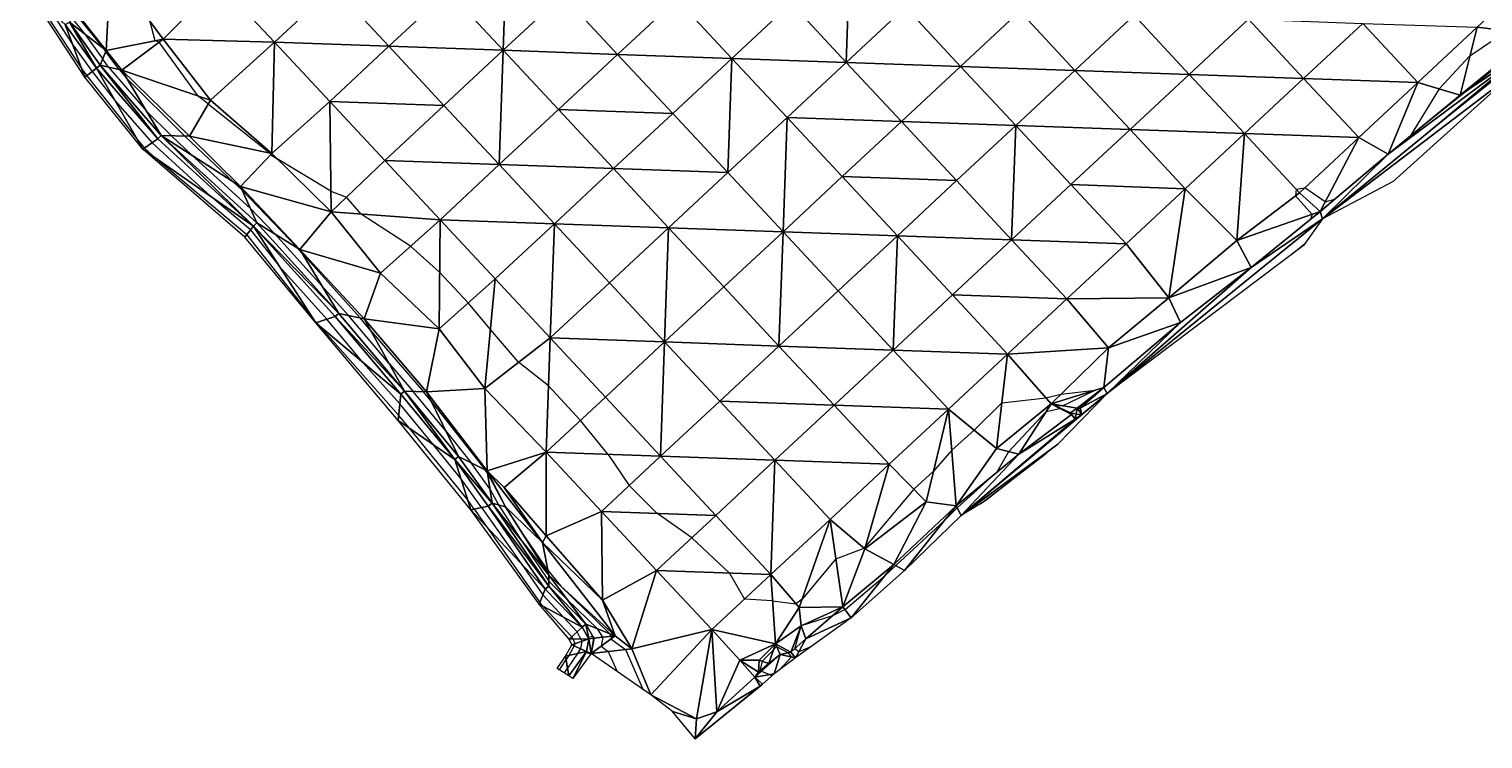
# Model space of a CAD drawing. Extents: x 452550 to 453808, y 451368 to 453069.
# Drawn here: x 453439.6 to 453619.3, y 451756.7 to 451844.5 of the extents above; entities that cross this region are included whole.
import ezdxf

# ---------------------------------------------------------------- set-up
doc = ezdxf.new("R2010")
doc.units = 0
doc.header["$LTSCALE"] = 0.35
doc.header["$MEASUREMENT"] = 0
doc.linetypes.add('DASHED', pattern=[5442.857143, 3628.571429, -1814.285714])
doc.layers.add('Default', color=42, linetype='Continuous', lineweight=25)
doc.layers.add('FPS_Contours-Minor', color=40, linetype='DASHED', lineweight=25)

msp = doc.modelspace()

# ---------------------------------------------------------------- linework, layer by layer
at = {"layer": 'Default', "color": 8, "linetype": 'Continuous', "lineweight": 25}
for points in [[(453491.41, 451849.2, 14.29), (453498.73, 451856.01, 14.31), (453498.23, 451841.88, 14.3)], [(453498.23, 451841.88, 14.3), (453498.73, 451856.01, 14.31), (453505.54, 451848.7, 14.31)], [(453533.81, 451847.7, 14.33), (453541.13, 451854.52, 14.34), (453540.63, 451840.39, 14.35)], [(453540.63, 451840.39, 14.35), (453541.13, 451854.52, 14.34), (453547.94, 451847.2, 14.35)], [(453445.55, 451846.39, 14.63), (453449.68, 451852.08, 14.54), (453449.15, 451841.85, 14.58)], [(453449.68, 451852.08, 14.54), (453456.18, 451843.26, 14.49), (453449.15, 451841.85, 14.58)], [(453463.14, 451850.19, 14.38), (453456.18, 451843.26, 14.49), (453449.68, 451852.08, 14.54)], [(453618.61, 451844.72, 14.44), (453625.93, 451851.53, 14.42), (453625.81, 451843.89, 14.56)], [(453446.51, 451838.56, 14.68), (453439.62, 451849.09, 14.69), (453444.09, 451845.05, 13.58)], [(453463.14, 451850.19, 14.38), (453469.96, 451842.88, 14.41), (453456.18, 451843.26, 14.49)], [(453469.96, 451842.88, 14.41), (453463.14, 451850.19, 14.38), (453477.28, 451849.69, 14.3)], [(453469.96, 451842.88, 14.41), (453477.28, 451849.69, 14.3), (453484.1, 451842.38, 14.3)], [(453484.1, 451842.38, 14.3), (453477.28, 451849.69, 14.3), (453491.41, 451849.2, 14.29)], [(453484.1, 451842.38, 14.3), (453491.41, 451849.2, 14.29), (453498.23, 451841.88, 14.3)], [(453498.23, 451841.88, 14.3), (453505.54, 451848.7, 14.31), (453512.36, 451841.38, 14.31)], [(453512.36, 451841.38, 14.31), (453505.54, 451848.7, 14.31), (453519.68, 451848.2, 14.32)], [(453512.36, 451841.38, 14.31), (453519.68, 451848.2, 14.32), (453526.5, 451840.88, 14.32)], [(453526.5, 451840.88, 14.32), (453519.68, 451848.2, 14.32), (453533.81, 451847.7, 14.33)], [(453526.5, 451840.88, 14.32), (453533.81, 451847.7, 14.33), (453540.63, 451840.39, 14.35)], [(453540.63, 451840.39, 14.35), (453547.94, 451847.2, 14.35), (453554.76, 451839.89, 14.36)], [(453554.76, 451839.89, 14.36), (453547.94, 451847.2, 14.35), (453562.08, 451846.71, 14.36)], [(453447.95, 451839.65, 13.6), (453444.09, 451845.05, 13.58), (453444.6, 451845.37, 13.58)], [(453445.55, 451846.39, 14.63), (453449.15, 451841.85, 14.58), (453444.6, 451845.37, 13.58)], [(453444.6, 451845.37, 13.58), (453449.15, 451841.85, 14.58), (453448.42, 451840.02, 13.6)], [(453447.95, 451839.65, 13.6), (453444.6, 451845.37, 13.58), (453448.42, 451840.02, 13.6)], [(453554.76, 451839.89, 14.36), (453562.08, 451846.71, 14.36), (453568.9, 451839.39, 14.37)], [(453568.9, 451839.39, 14.37), (453562.08, 451846.71, 14.36), (453576.21, 451846.21, 14.35)], [(453568.9, 451839.39, 14.37), (453576.21, 451846.21, 14.35), (453583.03, 451838.89, 14.39)], [(453583.03, 451838.89, 14.39), (453576.21, 451846.21, 14.35), (453590.34, 451845.71, 14.37)], [(453583.03, 451838.89, 14.39), (453590.34, 451845.71, 14.37), (453597.16, 451838.4, 14.39)], [(453597.16, 451838.4, 14.39), (453590.34, 451845.71, 14.37), (453604.48, 451845.21, 14.38)], [(453597.16, 451838.4, 14.39), (453604.48, 451845.21, 14.38), (453611.3, 451837.9, 14.41)], [(453611.3, 451837.9, 14.41), (453604.48, 451845.21, 14.38), (453618.61, 451844.72, 14.44)], [(453446.51, 451838.56, 14.68), (453444.09, 451845.05, 13.58), (453447.95, 451839.65, 13.6)], [(453611.3, 451837.9, 14.41), (453618.61, 451844.72, 14.44), (453616.51, 451836.34, 14.58)], [(453616.51, 451836.34, 14.58), (453618.61, 451844.72, 14.44), (453625.81, 451843.89, 14.56)], [(453626.4, 451843.03, 13.94), (453616.51, 451836.34, 14.58), (453625.81, 451843.89, 14.56)], [(453449.15, 451841.85, 14.58), (453451.07, 451839.42, 14.62), (453448.42, 451840.02, 13.6)], [(453449.15, 451841.85, 14.58), (453456.18, 451843.26, 14.49), (453451.07, 451839.42, 14.62)], [(453456.18, 451843.26, 14.49), (453462.06, 451835.7, 14.48), (453451.07, 451839.42, 14.62)], [(453469.96, 451842.88, 14.41), (453462.06, 451835.7, 14.48), (453456.18, 451843.26, 14.49)], [(453469.96, 451842.88, 14.41), (453469.62, 451829.1, 14.5), (453462.06, 451835.7, 14.48)], [(453469.96, 451842.88, 14.41), (453476.78, 451835.56, 14.37), (453469.62, 451829.1, 14.5)], [(453476.78, 451835.56, 14.37), (453469.96, 451842.88, 14.41), (453484.1, 451842.38, 14.3)], [(453476.78, 451835.56, 14.37), (453484.1, 451842.38, 14.3), (453490.91, 451835.06, 14.31)], [(453490.91, 451835.06, 14.31), (453484.1, 451842.38, 14.3), (453498.23, 451841.88, 14.3)], [(453490.91, 451835.06, 14.31), (453498.23, 451841.88, 14.3), (453497.73, 451827.75, 14.31)], [(453497.73, 451827.75, 14.31), (453498.23, 451841.88, 14.3), (453505.05, 451834.56, 14.3)], [(453505.05, 451834.56, 14.3), (453498.23, 451841.88, 14.3), (453512.36, 451841.38, 14.31)], [(453599.51, 451821.02, 14.06), (453607.63, 451829.03, 14.46), (453626.4, 451843.03, 13.94)], [(453622.82, 451838.82, 14.36), (453599.51, 451821.02, 14.06), (453626.4, 451843.03, 13.94)], [(453607.63, 451829.03, 14.46), (453616.51, 451836.34, 14.58), (453626.4, 451843.03, 13.94)], [(453455.53, 451830.94, 13.63), (453447.95, 451839.65, 13.6), (453448.42, 451840.02, 13.6)], [(453448.42, 451840.02, 13.6), (453451.07, 451839.42, 14.62), (453455.96, 451831.36, 13.63)], [(453455.53, 451830.94, 13.63), (453448.42, 451840.02, 13.6), (453455.96, 451831.36, 13.63)], [(453505.05, 451834.56, 14.3), (453512.36, 451841.38, 14.31), (453519.18, 451834.07, 14.31)], [(453519.18, 451834.07, 14.31), (453512.36, 451841.38, 14.31), (453526.5, 451840.88, 14.32)], [(453519.18, 451834.07, 14.31), (453526.5, 451840.88, 14.32), (453526, 451826.75, 14.33)], [(453526, 451826.75, 14.33), (453526.5, 451840.88, 14.32), (453533.31, 451833.57, 14.34)], [(453533.31, 451833.57, 14.34), (453526.5, 451840.88, 14.32), (453540.63, 451840.39, 14.35)], [(453533.31, 451833.57, 14.34), (453540.63, 451840.39, 14.35), (453547.45, 451833.07, 14.35)], [(453547.45, 451833.07, 14.35), (453540.63, 451840.39, 14.35), (453554.76, 451839.89, 14.36)], [(453547.45, 451833.07, 14.35), (453554.76, 451839.89, 14.36), (453561.58, 451832.57, 14.36)], [(453561.58, 451832.57, 14.36), (453554.76, 451839.89, 14.36), (453568.9, 451839.39, 14.37)], [(453453.7, 451829.64, 14.61), (453446.51, 451838.56, 14.68), (453447.95, 451839.65, 13.6)], [(453455.53, 451830.94, 13.63), (453453.7, 451829.64, 14.61), (453447.95, 451839.65, 13.6)], [(453451.07, 451839.42, 14.62), (453462.06, 451835.7, 14.48), (453459.45, 451831.25, 14.67)], [(453455.96, 451831.36, 13.63), (453451.07, 451839.42, 14.62), (453459.45, 451831.25, 14.67)], [(453561.58, 451832.57, 14.36), (453568.9, 451839.39, 14.37), (453575.71, 451832.08, 14.38)], [(453575.71, 451832.08, 14.38), (453568.9, 451839.39, 14.37), (453583.03, 451838.89, 14.39)], [(453575.71, 451832.08, 14.38), (453583.03, 451838.89, 14.39), (453589.85, 451831.58, 14.4)], [(453589.85, 451831.58, 14.4), (453583.03, 451838.89, 14.39), (453597.16, 451838.4, 14.39)], [(453589.85, 451831.58, 14.4), (453597.16, 451838.4, 14.39), (453603.98, 451831.08, 14.43)], [(453603.98, 451831.08, 14.43), (453597.16, 451838.4, 14.39), (453611.3, 451837.9, 14.41)], [(453622.82, 451838.82, 14.36), (453608.23, 451825.64, 14.5), (453599.51, 451821.02, 14.06)], [(453603.98, 451831.08, 14.43), (453611.3, 451837.9, 14.41), (453607.63, 451829.03, 14.46)], [(453607.63, 451829.03, 14.46), (453611.3, 451837.9, 14.41), (453616.51, 451836.34, 14.58)], [(453462.06, 451835.7, 14.48), (453469.62, 451829.1, 14.5), (453459.45, 451831.25, 14.67)], [(453476.78, 451835.56, 14.37), (453476.97, 451821.88, 14.53), (453469.62, 451829.1, 14.5)], [(453483.6, 451828.24, 14.43), (453476.78, 451835.56, 14.37), (453490.91, 451835.06, 14.31)], [(453476.78, 451835.56, 14.37), (453483.6, 451828.24, 14.43), (453476.97, 451821.88, 14.53)], [(453483.6, 451828.24, 14.43), (453490.91, 451835.06, 14.31), (453497.73, 451827.75, 14.31)], [(453497.73, 451827.75, 14.31), (453505.05, 451834.56, 14.3), (453511.86, 451827.25, 14.31)], [(453511.86, 451827.25, 14.31), (453505.05, 451834.56, 14.3), (453519.18, 451834.07, 14.31)], [(453511.86, 451827.25, 14.31), (453519.18, 451834.07, 14.31), (453526, 451826.75, 14.33)], [(453526, 451826.75, 14.33), (453533.31, 451833.57, 14.34), (453532.82, 451819.44, 14.33)], [(453532.82, 451819.44, 14.33), (453533.31, 451833.57, 14.34), (453540.13, 451826.25, 14.35)], [(453540.13, 451826.25, 14.35), (453533.31, 451833.57, 14.34), (453547.45, 451833.07, 14.35)], [(453540.13, 451826.25, 14.35), (453547.45, 451833.07, 14.35), (453554.26, 451825.76, 14.35)], [(453554.26, 451825.76, 14.35), (453547.45, 451833.07, 14.35), (453561.58, 451832.57, 14.36)], [(453554.26, 451825.76, 14.35), (453561.58, 451832.57, 14.36), (453561.08, 451818.44, 14.37)], [(453561.08, 451818.44, 14.37), (453561.58, 451832.57, 14.36), (453568.4, 451825.26, 14.37)], [(453568.4, 451825.26, 14.37), (453561.58, 451832.57, 14.36), (453575.71, 451832.08, 14.38)], [(453467.35, 451820.12, 13.61), (453453.7, 451829.64, 14.61), (453455.53, 451830.94, 13.63)], [(453467.35, 451820.12, 13.61), (453455.53, 451830.94, 13.63), (453455.96, 451831.36, 13.63)], [(453455.96, 451831.36, 13.63), (453459.45, 451831.25, 14.67), (453465.75, 451825.02, 14.58)], [(453455.96, 451831.36, 13.63), (453465.75, 451825.02, 14.58), (453467.77, 451820.55, 13.61)], [(453467.35, 451820.12, 13.61), (453455.96, 451831.36, 13.63), (453467.77, 451820.55, 13.61)], [(453459.45, 451831.25, 14.67), (453469.62, 451829.1, 14.5), (453465.75, 451825.02, 14.58)], [(453568.4, 451825.26, 14.37), (453575.71, 451832.08, 14.38), (453582.53, 451824.76, 14.38)], [(453582.53, 451824.76, 14.38), (453575.71, 451832.08, 14.38), (453589.85, 451831.58, 14.4)], [(453582.53, 451824.76, 14.38), (453589.85, 451831.58, 14.4), (453588.93, 451818.36, 14.41)], [(453589.85, 451831.58, 14.4), (453596.66, 451824.26, 14.51), (453588.93, 451818.36, 14.41)], [(453596.66, 451824.26, 14.51), (453589.85, 451831.58, 14.4), (453603.98, 451831.08, 14.43)], [(453596.66, 451824.26, 14.51), (453603.98, 451831.08, 14.43), (453599.23, 451821.94, 14.51)], [(453599.23, 451821.94, 14.51), (453603.98, 451831.08, 14.43), (453607.63, 451829.03, 14.46)], [(453467.35, 451820.12, 13.61), (453466.29, 451818.78, 14.74), (453453.7, 451829.64, 14.61)], [(453465.75, 451825.02, 14.58), (453469.62, 451829.1, 14.5), (453476.97, 451821.88, 14.53)], [(453599.51, 451821.02, 14.06), (453599.23, 451821.94, 14.51), (453607.63, 451829.03, 14.46)], [(453483.6, 451828.24, 14.43), (453490.42, 451820.93, 14.42), (453476.97, 451821.88, 14.53)], [(453490.42, 451820.93, 14.42), (453483.6, 451828.24, 14.43), (453497.73, 451827.75, 14.31)], [(453490.42, 451820.93, 14.42), (453497.73, 451827.75, 14.31), (453504.55, 451820.43, 14.31)], [(453504.55, 451820.43, 14.31), (453497.73, 451827.75, 14.31), (453511.86, 451827.25, 14.31)], [(453504.55, 451820.43, 14.31), (453511.86, 451827.25, 14.31), (453518.68, 451819.93, 14.32)], [(453518.68, 451819.93, 14.32), (453511.86, 451827.25, 14.31), (453526, 451826.75, 14.33)], [(453518.68, 451819.93, 14.32), (453526, 451826.75, 14.33), (453532.82, 451819.44, 14.33)], [(453532.82, 451819.44, 14.33), (453540.13, 451826.25, 14.35), (453546.95, 451818.94, 14.36)], [(453546.95, 451818.94, 14.36), (453540.13, 451826.25, 14.35), (453554.26, 451825.76, 14.35)], [(453546.95, 451818.94, 14.36), (453554.26, 451825.76, 14.35), (453561.08, 451818.44, 14.37)], [(453465.75, 451825.02, 14.58), (453476.97, 451821.88, 14.53), (453473.08, 451817.26, 14.54)], [(453467.77, 451820.55, 13.61), (453465.75, 451825.02, 14.58), (453473.08, 451817.26, 14.54)], [(453561.08, 451818.44, 14.37), (453568.4, 451825.26, 14.37), (453575.22, 451817.94, 14.39)], [(453575.22, 451817.94, 14.39), (453568.4, 451825.26, 14.37), (453582.53, 451824.76, 14.38)], [(453575.22, 451817.94, 14.39), (453582.53, 451824.76, 14.38), (453580.52, 451811.25, 14.41)], [(453582.53, 451824.76, 14.38), (453588.93, 451818.36, 14.41), (453580.52, 451811.25, 14.41)], [(453588.93, 451818.36, 14.41), (453596.66, 451824.26, 14.51), (453599.23, 451821.94, 14.51)], [(453476.97, 451821.88, 14.53), (453483.06, 451814.33, 14.58), (453473.08, 451817.26, 14.54)], [(453490.42, 451820.93, 14.42), (453483.06, 451814.33, 14.58), (453476.97, 451821.88, 14.53)], [(453590.7, 451815.02, 14.44), (453588.93, 451818.36, 14.41), (453599.23, 451821.94, 14.51)], [(453599.51, 451821.02, 14.06), (453590.7, 451815.02, 14.44), (453599.23, 451821.94, 14.51)], [(453475.05, 451808.17, 14.55), (453466.29, 451818.78, 14.74), (453467.35, 451820.12, 13.61)], [(453467.35, 451820.12, 13.61), (453467.77, 451820.55, 13.61), (453477.93, 451809.34, 13.59)], [(453467.35, 451820.12, 13.61), (453477.93, 451809.34, 13.59), (453477.47, 451808.94, 13.59)], [(453475.05, 451808.17, 14.55), (453467.35, 451820.12, 13.61), (453477.47, 451808.94, 13.59)], [(453467.77, 451820.55, 13.61), (453473.08, 451817.26, 14.54), (453477.93, 451809.34, 13.59)], [(453490.42, 451820.93, 14.42), (453490.31, 451807.42, 14.58), (453483.06, 451814.33, 14.58)], [(453490.42, 451820.93, 14.42), (453497.23, 451813.61, 14.42), (453490.31, 451807.42, 14.58)], [(453497.23, 451813.61, 14.42), (453490.42, 451820.93, 14.42), (453504.55, 451820.43, 14.31)], [(453497.23, 451813.61, 14.42), (453504.55, 451820.43, 14.31), (453504.05, 451806.3, 14.42)], [(453504.05, 451806.3, 14.42), (453504.55, 451820.43, 14.31), (453511.37, 451813.12, 14.34)], [(453511.37, 451813.12, 14.34), (453504.55, 451820.43, 14.31), (453518.68, 451819.93, 14.32)], [(453597.14, 451817.72, 14.53), (453572.87, 451799.41, 14.03), (453599.51, 451821.02, 14.06)], [(453572.87, 451799.41, 14.03), (453590.7, 451815.02, 14.44), (453599.51, 451821.02, 14.06)], [(453511.37, 451813.12, 14.34), (453518.68, 451819.93, 14.32), (453518.18, 451805.8, 14.33)], [(453518.18, 451805.8, 14.33), (453518.68, 451819.93, 14.32), (453525.5, 451812.62, 14.34)], [(453525.5, 451812.62, 14.34), (453518.68, 451819.93, 14.32), (453532.82, 451819.44, 14.33)], [(453525.5, 451812.62, 14.34), (453532.82, 451819.44, 14.33), (453532.32, 451805.3, 14.35)], [(453532.32, 451805.3, 14.35), (453532.82, 451819.44, 14.33), (453539.63, 451812.12, 14.35)], [(453539.63, 451812.12, 14.35), (453532.82, 451819.44, 14.33), (453546.95, 451818.94, 14.36)], [(453539.63, 451812.12, 14.35), (453546.95, 451818.94, 14.36), (453546.45, 451804.8, 14.37)], [(453546.45, 451804.8, 14.37), (453546.95, 451818.94, 14.36), (453553.77, 451811.62, 14.38)], [(453553.77, 451811.62, 14.38), (453546.95, 451818.94, 14.36), (453561.08, 451818.44, 14.37)], [(453553.77, 451811.62, 14.38), (453561.08, 451818.44, 14.37), (453567.9, 451811.12, 14.38)], [(453567.9, 451811.12, 14.38), (453561.08, 451818.44, 14.37), (453575.22, 451817.94, 14.39)], [(453580.52, 451811.25, 14.41), (453588.93, 451818.36, 14.41), (453590.7, 451815.02, 14.44)], [(453473.08, 451817.26, 14.54), (453483.06, 451814.33, 14.58), (453481.05, 451808.68, 14.68)], [(453477.93, 451809.34, 13.59), (453473.08, 451817.26, 14.54), (453481.05, 451808.68, 14.68)], [(453567.9, 451811.12, 14.38), (453575.22, 451817.94, 14.39), (453580.52, 451811.25, 14.41)], [(453572.87, 451799.41, 14.03), (453581.96, 451808.23, 14.4), (453590.7, 451815.02, 14.44)], [(453581.96, 451808.23, 14.4), (453580.52, 451811.25, 14.41), (453590.7, 451815.02, 14.44)], [(453483.06, 451814.33, 14.58), (453490.31, 451807.42, 14.58), (453481.05, 451808.68, 14.68)], [(453497.23, 451813.61, 14.42), (453495.95, 451800.06, 14.59), (453490.31, 451807.42, 14.58)], [(453497.23, 451813.61, 14.42), (453504.05, 451806.3, 14.42), (453495.95, 451800.06, 14.59)], [(453504.05, 451806.3, 14.42), (453511.37, 451813.12, 14.34), (453518.18, 451805.8, 14.33)], [(453518.18, 451805.8, 14.33), (453525.5, 451812.62, 14.34), (453532.32, 451805.3, 14.35)], [(453532.32, 451805.3, 14.35), (453539.63, 451812.12, 14.35), (453546.45, 451804.8, 14.37)], [(453546.45, 451804.8, 14.37), (453553.77, 451811.62, 14.38), (453560.58, 451804.31, 14.42)], [(453560.58, 451804.31, 14.42), (453553.77, 451811.62, 14.38), (453567.9, 451811.12, 14.38)], [(453560.58, 451804.31, 14.42), (453567.9, 451811.12, 14.38), (453573.07, 451805.09, 14.45)], [(453567.9, 451811.12, 14.38), (453580.52, 451811.25, 14.41), (453573.07, 451805.09, 14.45)], [(453573.07, 451805.09, 14.45), (453580.52, 451811.25, 14.41), (453581.96, 451808.23, 14.4)], [(453477.47, 451808.94, 13.59), (453477.93, 451809.34, 13.59), (453486.03, 451799.73, 13.57)], [(453477.93, 451809.34, 13.59), (453481.05, 451808.68, 14.68), (453486.03, 451799.73, 13.57)], [(453475.05, 451808.17, 14.55), (453477.47, 451808.94, 13.59), (453485.57, 451799.34, 13.57)], [(453485.23, 451796.11, 14.74), (453475.05, 451808.17, 14.55), (453485.57, 451799.34, 13.57)], [(453486.03, 451799.73, 13.57), (453485.57, 451799.34, 13.57), (453477.47, 451808.94, 13.59)], [(453481.05, 451808.68, 14.68), (453490.31, 451807.42, 14.58), (453488.75, 451799.62, 14.66)], [(453486.03, 451799.73, 13.57), (453481.05, 451808.68, 14.68), (453488.75, 451799.62, 14.66)], [(453490.31, 451807.42, 14.58), (453495.95, 451800.06, 14.59), (453488.75, 451799.62, 14.66)], [(453572.87, 451799.41, 14.03), (453572.47, 451800.19, 14.5), (453581.96, 451808.23, 14.4)], [(453572.47, 451800.19, 14.5), (453573.07, 451805.09, 14.45), (453581.96, 451808.23, 14.4)], [(453504.05, 451806.3, 14.42), (453503.55, 451792.16, 14.61), (453495.95, 451800.06, 14.59)], [(453503.55, 451792.16, 14.61), (453504.05, 451806.3, 14.42), (453510.87, 451798.98, 14.42)], [(453510.87, 451798.98, 14.42), (453504.05, 451806.3, 14.42), (453518.18, 451805.8, 14.33)], [(453510.87, 451798.98, 14.42), (453518.18, 451805.8, 14.33), (453517.69, 451791.67, 14.4)], [(453517.69, 451791.67, 14.4), (453518.18, 451805.8, 14.33), (453525, 451798.48, 14.34)], [(453525, 451798.48, 14.34), (453518.18, 451805.8, 14.33), (453532.32, 451805.3, 14.35)], [(453525, 451798.48, 14.34), (453532.32, 451805.3, 14.35), (453539.14, 451797.99, 14.4)], [(453539.14, 451797.99, 14.4), (453532.32, 451805.3, 14.35), (453546.45, 451804.8, 14.37)], [(453539.14, 451797.99, 14.4), (453546.45, 451804.8, 14.37), (453553.27, 451797.49, 14.41)], [(453553.27, 451797.49, 14.41), (453546.45, 451804.8, 14.37), (453560.58, 451804.31, 14.42)], [(453553.27, 451797.49, 14.41), (453560.58, 451804.31, 14.42), (453559.22, 451792.64, 14.58)], [(453560.58, 451804.31, 14.42), (453565.95, 451798.15, 14.51), (453559.22, 451792.64, 14.58)], [(453560.58, 451804.31, 14.42), (453573.07, 451805.09, 14.45), (453565.95, 451798.15, 14.51)], [(453565.95, 451798.15, 14.51), (453573.07, 451805.09, 14.45), (453572.47, 451800.19, 14.5)], [(453569.18, 451797.6, 14.49), (453565.95, 451798.15, 14.51), (453572.47, 451800.19, 14.5)], [(453569.54, 451797.62, 14.46), (453569.18, 451797.6, 14.49), (453572.47, 451800.19, 14.5)], [(453572.87, 451799.41, 14.03), (453569.54, 451797.62, 14.46), (453572.47, 451800.19, 14.5)], [(453485.23, 451796.11, 14.74), (453485.57, 451799.34, 13.57), (453492.24, 451791.26, 13.55)], [(453485.57, 451799.34, 13.57), (453486.03, 451799.73, 13.57), (453492.24, 451791.26, 13.55)], [(453486.03, 451799.73, 13.57), (453492.72, 451791.63, 13.55), (453492.24, 451791.26, 13.55)], [(453486.03, 451799.73, 13.57), (453488.75, 451799.62, 14.66), (453492.72, 451791.63, 13.55)], [(453488.75, 451799.62, 14.66), (453495.95, 451800.06, 14.59), (453496.23, 451789.88, 14.58)], [(453492.72, 451791.63, 13.55), (453488.75, 451799.62, 14.66), (453496.23, 451789.88, 14.58)], [(453495.95, 451800.06, 14.59), (453503.55, 451792.16, 14.61), (453496.23, 451789.88, 14.58)], [(453503.55, 451792.16, 14.61), (453510.87, 451798.98, 14.42), (453517.69, 451791.67, 14.4)], [(453517.69, 451791.67, 14.4), (453525, 451798.48, 14.34), (453531.82, 451791.17, 14.39)], [(453531.82, 451791.17, 14.39), (453525, 451798.48, 14.34), (453539.14, 451797.99, 14.4)], [(453554.85, 451784.34, 14.01), (453569.74, 451796.82, 14.37), (453572.87, 451799.41, 14.03)], [(453566.78, 451793.15, 14.47), (453554.85, 451784.34, 14.01), (453572.87, 451799.41, 14.03)], [(453572.87, 451799.41, 14.03), (453569.74, 451796.82, 14.37), (453569.54, 451797.62, 14.46)], [(453531.82, 451791.17, 14.39), (453539.14, 451797.99, 14.4), (453545.95, 451790.67, 14.41)], [(453545.95, 451790.67, 14.41), (453539.14, 451797.99, 14.4), (453553.27, 451797.49, 14.41)], [(453545.95, 451790.67, 14.41), (453553.27, 451797.49, 14.41), (453550.5, 451786.04, 14.54)], [(453550.5, 451786.04, 14.54), (453553.27, 451797.49, 14.41), (453554.21, 451785.53, 14.62)], [(453553.27, 451797.49, 14.41), (453559.22, 451792.64, 14.58), (453554.21, 451785.53, 14.62)], [(453554.85, 451784.34, 14.01), (453568.93, 451796.26, 14.47), (453569.74, 451796.82, 14.37)], [(453559.22, 451792.64, 14.58), (453565.95, 451798.15, 14.51), (453561.96, 451791.93, 14.44)], [(453561.96, 451791.93, 14.44), (453565.95, 451798.15, 14.51), (453568.46, 451796.85, 14.49)], [(453561.96, 451791.93, 14.44), (453568.46, 451796.85, 14.49), (453568.93, 451796.26, 14.47)], [(453565.95, 451798.15, 14.51), (453568.34, 451797.02, 14.44), (453568.46, 451796.85, 14.49)], [(453568.34, 451797.02, 14.44), (453565.95, 451798.15, 14.51), (453569.18, 451797.6, 14.49)], [(453568.34, 451797.02, 14.44), (453569.18, 451797.6, 14.49), (453569.04, 451796.89, 14.46)], [(453568.46, 451796.85, 14.49), (453568.34, 451797.02, 14.44), (453568.93, 451796.26, 14.47)], [(453568.34, 451797.02, 14.44), (453569.04, 451796.89, 14.46), (453568.93, 451796.26, 14.47)], [(453569.74, 451796.82, 14.37), (453568.93, 451796.26, 14.47), (453569.04, 451796.89, 14.46)], [(453569.74, 451796.82, 14.37), (453569.04, 451796.89, 14.46), (453569.18, 451797.6, 14.49)], [(453569.54, 451797.62, 14.46), (453569.74, 451796.82, 14.37), (453569.18, 451797.6, 14.49)], [(453494.21, 451785.04, 14.74), (453485.23, 451796.11, 14.74), (453492.24, 451791.26, 13.55)], [(453554.85, 451784.34, 14.01), (453561.96, 451791.93, 14.44), (453568.93, 451796.26, 14.47)], [(453566.78, 451793.15, 14.47), (453557.9, 451786.18, 14.64), (453554.85, 451784.34, 14.01)], [(453492.24, 451791.26, 13.55), (453492.72, 451791.63, 13.55), (453496.85, 451785.86, 13.54)], [(453496.36, 451785.51, 13.54), (453494.21, 451785.04, 14.74), (453492.24, 451791.26, 13.55)], [(453496.85, 451785.86, 13.54), (453496.36, 451785.51, 13.54), (453492.24, 451791.26, 13.55)], [(453492.72, 451791.63, 13.55), (453496.23, 451789.88, 14.58), (453496.85, 451785.86, 13.54)], [(453496.23, 451789.88, 14.58), (453503.55, 451792.16, 14.61), (453498.34, 451787.79, 14.73)], [(453503.55, 451792.16, 14.61), (453503.54, 451781.81, 14.82), (453498.34, 451787.79, 14.73)], [(453503.55, 451792.16, 14.61), (453510.37, 451784.85, 14.59), (453503.54, 451781.81, 14.82)], [(453510.37, 451784.85, 14.59), (453503.55, 451792.16, 14.61), (453517.69, 451791.67, 14.4)], [(453510.37, 451784.85, 14.59), (453517.69, 451791.67, 14.4), (453524.5, 451784.35, 14.41)], [(453524.5, 451784.35, 14.41), (453517.69, 451791.67, 14.4), (453531.82, 451791.17, 14.39)], [(453554.21, 451785.53, 14.62), (453559.22, 451792.64, 14.58), (453561.96, 451791.93, 14.44)], [(453554.85, 451784.34, 14.01), (453554.21, 451785.53, 14.62), (453561.96, 451791.93, 14.44)], [(453498.51, 451785.43, 14.52), (453496.23, 451789.88, 14.58), (453503.09, 451781.02, 14.77)], [(453496.23, 451789.88, 14.58), (453498.34, 451787.79, 14.73), (453503.09, 451781.02, 14.77)], [(453498.51, 451785.43, 14.52), (453496.85, 451785.86, 13.54), (453496.23, 451789.88, 14.58)], [(453524.5, 451784.35, 14.41), (453531.82, 451791.17, 14.39), (453531.32, 451777.04, 14.42)], [(453531.32, 451777.04, 14.42), (453531.82, 451791.17, 14.39), (453538.64, 451783.85, 14.41)], [(453538.64, 451783.85, 14.41), (453531.82, 451791.17, 14.39), (453545.95, 451790.67, 14.41)], [(453538.64, 451783.85, 14.41), (453545.95, 451790.67, 14.41), (453542.94, 451780.2, 14.5)], [(453545.95, 451790.67, 14.41), (453550.5, 451786.04, 14.54), (453542.94, 451780.2, 14.5)], [(453498.34, 451787.79, 14.73), (453503.54, 451781.81, 14.82), (453503.09, 451781.02, 14.77)], [(453496.36, 451785.51, 13.54), (453496.85, 451785.86, 13.54), (453503.86, 451775.61, 13.65)], [(453496.85, 451785.86, 13.54), (453503.87, 451776.98, 14.45), (453503.86, 451775.61, 13.65)], [(453496.85, 451785.86, 13.54), (453498.51, 451785.43, 14.52), (453503.87, 451776.98, 14.45)], [(453542.94, 451780.2, 14.5), (453550.5, 451786.04, 14.54), (453546.52, 451778.29, 14.59)], [(453546.52, 451778.29, 14.59), (453550.5, 451786.04, 14.54), (453554.21, 451785.53, 14.62)], [(453503.4, 451775.23, 13.65), (453494.21, 451785.04, 14.74), (453496.36, 451785.51, 13.54)], [(453502.69, 451773.37, 14.6), (453494.21, 451785.04, 14.74), (453503.4, 451775.23, 13.65)], [(453503.86, 451775.61, 13.65), (453503.4, 451775.23, 13.65), (453496.36, 451785.51, 13.54)], [(453503.09, 451781.02, 14.77), (453503.87, 451776.98, 14.45), (453498.51, 451785.43, 14.52)], [(453503.54, 451781.81, 14.82), (453510.37, 451784.85, 14.59), (453510.52, 451773.85, 14.72)], [(453517.19, 451777.53, 14.63), (453510.37, 451784.85, 14.59), (453524.5, 451784.35, 14.41)], [(453510.37, 451784.85, 14.59), (453517.19, 451777.53, 14.63), (453510.52, 451773.85, 14.72)], [(453517.19, 451777.53, 14.63), (453524.5, 451784.35, 14.41), (453531.32, 451777.04, 14.42)], [(453547.83, 451777.54, 14.09), (453546.52, 451778.29, 14.59), (453554.21, 451785.53, 14.62)], [(453554.21, 451785.53, 14.62), (453554.85, 451784.34, 14.01), (453547.83, 451777.54, 14.09)], [(453531.32, 451777.04, 14.42), (453538.64, 451783.85, 14.41), (453534.83, 451772.95, 14.51)], [(453534.83, 451772.95, 14.51), (453538.64, 451783.85, 14.41), (453540.21, 451773.05, 14.62)], [(453538.64, 451783.85, 14.41), (453542.94, 451780.2, 14.5), (453540.21, 451773.05, 14.62)], [(453503.09, 451781.02, 14.77), (453503.54, 451781.81, 14.82), (453510.52, 451773.85, 14.72)], [(453503.09, 451781.02, 14.77), (453510.52, 451773.85, 14.72), (453512.07, 451769.44, 14.71)], [(453503.87, 451776.98, 14.45), (453503.09, 451781.02, 14.77), (453512.07, 451769.44, 14.71)], [(453540.21, 451773.05, 14.62), (453542.94, 451780.2, 14.5), (453546.52, 451778.29, 14.59)], [(453508.46, 451770.91, 13.54), (453503.86, 451775.61, 13.65), (453503.87, 451776.98, 14.45)], [(453512.07, 451769.44, 14.71), (453508.46, 451770.91, 13.54), (453503.87, 451776.98, 14.45)], [(453517.19, 451777.53, 14.63), (453514.11, 451767.86, 14.68), (453510.52, 451773.85, 14.72)], [(453517.19, 451777.53, 14.63), (453524.01, 451770.22, 14.59), (453514.11, 451767.86, 14.68)], [(453524.01, 451770.22, 14.59), (453517.19, 451777.53, 14.63), (453531.32, 451777.04, 14.42)], [(453524.01, 451770.22, 14.59), (453531.32, 451777.04, 14.42), (453531.88, 451768.45, 14.62)], [(453531.32, 451777.04, 14.42), (453534.83, 451772.95, 14.51), (453531.88, 451768.45, 14.62)], [(453541.26, 451771.7, 14.15), (453540.21, 451773.05, 14.62), (453546.52, 451778.29, 14.59)], [(453547.83, 451777.54, 14.09), (453541.26, 451771.7, 14.15), (453546.52, 451778.29, 14.59)], [(453502.69, 451773.37, 14.6), (453503.4, 451775.23, 13.65), (453507.98, 451770.54, 13.54)], [(453503.4, 451775.23, 13.65), (453503.86, 451775.61, 13.65), (453507.98, 451770.54, 13.54)], [(453503.86, 451775.61, 13.65), (453508.46, 451770.91, 13.54), (453507.98, 451770.54, 13.54)], [(453506.4, 451769.04, 14.73), (453502.69, 451773.37, 14.6), (453507.98, 451770.54, 13.54)], [(453514.11, 451767.86, 14.68), (453512.07, 451769.44, 14.71), (453510.52, 451773.85, 14.72)], [(453531.88, 451768.45, 14.62), (453534.83, 451772.95, 14.51), (453535.06, 451770.7, 14.5)], [(453534.37, 451766.75, 14.64), (453535.62, 451769.08, 14.2), (453541.26, 451771.7, 14.15)], [(453535.06, 451770.7, 14.5), (453534.83, 451772.95, 14.51), (453540.21, 451773.05, 14.62)], [(453535.62, 451769.08, 14.2), (453535.06, 451770.7, 14.5), (453540.21, 451773.05, 14.62)], [(453541.26, 451771.7, 14.15), (453535.62, 451769.08, 14.2), (453540.21, 451773.05, 14.62)], [(453506.4, 451769.04, 14.73), (453507.98, 451770.54, 13.54), (453508.82, 451769.07, 13.5)], [(453507.98, 451770.54, 13.54), (453508.46, 451770.91, 13.54), (453508.82, 451769.07, 13.5)], [(453508.46, 451770.91, 13.54), (453512.07, 451769.44, 14.71), (453509.45, 451769.17, 13.5)], [(453508.46, 451770.91, 13.54), (453509.45, 451769.17, 13.5), (453508.82, 451769.07, 13.5)], [(453524.01, 451770.22, 14.59), (453516.47, 451762.15, 14.64), (453514.11, 451767.86, 14.68)], [(453524.01, 451770.22, 14.59), (453522.11, 451759.21, 14.72), (453516.47, 451762.15, 14.64)], [(453524.01, 451770.22, 14.59), (453524.62, 451760.04, 14.66), (453522.11, 451759.21, 14.72)], [(453524.01, 451770.22, 14.59), (453527.48, 451766.45, 14.68), (453524.62, 451760.04, 14.66)], [(453527.48, 451766.45, 14.68), (453524.01, 451770.22, 14.59), (453531.88, 451768.45, 14.62)], [(453531.88, 451768.45, 14.62), (453535.06, 451770.7, 14.5), (453533.78, 451767.42, 14.61)], [(453535.06, 451770.7, 14.5), (453535.62, 451769.08, 14.2), (453533.78, 451767.42, 14.61)], [(453505.92, 451766.93, 14.7), (453506.72, 451768.34, 14.7), (453508.52, 451767.53, 13.5)], [(453506.72, 451768.34, 14.7), (453506.4, 451769.04, 14.73), (453508.82, 451769.07, 13.5)], [(453506.72, 451768.34, 14.7), (453508.82, 451769.07, 13.5), (453508.52, 451767.53, 13.5)], [(453508.82, 451769.07, 13.5), (453509.09, 451767.29, 13.5), (453508.52, 451767.53, 13.5)], [(453509.45, 451769.17, 13.5), (453509.09, 451767.29, 13.5), (453508.82, 451769.07, 13.5)], [(453509.45, 451769.17, 13.5), (453512.07, 451769.44, 14.71), (453509.09, 451767.29, 13.5)], [(453512.07, 451769.44, 14.71), (453514.11, 451767.86, 14.68), (453509.09, 451767.29, 13.5)], [(453514.11, 451767.86, 14.68), (453516.47, 451762.15, 14.64), (453509.09, 451767.29, 13.5)], [(453529.87, 451766.44, 14.61), (453527.48, 451766.45, 14.68), (453531.88, 451768.45, 14.62)], [(453531.05, 451766.03, 14.24), (453529.87, 451766.44, 14.61), (453531.88, 451768.45, 14.62)], [(453532.45, 451767.15, 14.14), (453531.05, 451766.03, 14.24), (453531.88, 451768.45, 14.62)], [(453532.45, 451767.15, 14.14), (453531.88, 451768.45, 14.62), (453533.78, 451767.42, 14.61)], [(453535.62, 451769.08, 14.2), (453534.37, 451766.75, 14.64), (453533.78, 451767.42, 14.61)], [(453504.91, 451765.42, 14.74), (453505.92, 451766.93, 14.7), (453506.36, 451764.52, 13.56)], [(453505.92, 451766.93, 14.7), (453508.52, 451767.53, 13.5), (453506.36, 451764.52, 13.56)], [(453508.52, 451767.53, 13.5), (453506.85, 451764.17, 13.56), (453506.36, 451764.52, 13.56)], [(453509.09, 451767.29, 13.5), (453506.85, 451764.17, 13.56), (453508.52, 451767.53, 13.5)], [(453524.62, 451760.04, 14.66), (453527.48, 451766.45, 14.68), (453529.35, 451764.36, 14.62)], [(453529.35, 451764.36, 14.62), (453527.48, 451766.45, 14.68), (453529.8, 451764.98, 14.54)], [(453529.8, 451764.98, 14.54), (453527.48, 451766.45, 14.68), (453529.87, 451766.44, 14.61)], [(453529.35, 451764.36, 14.62), (453531.05, 451766.03, 14.24), (453532.45, 451767.15, 14.14)], [(453531.73, 451764.76, 14.46), (453529.35, 451764.36, 14.62), (453532.45, 451767.15, 14.14)], [(453531.05, 451766.03, 14.24), (453529.8, 451764.98, 14.54), (453529.87, 451766.44, 14.61)], [(453534.37, 451766.75, 14.64), (453531.73, 451764.76, 14.46), (453532.45, 451767.15, 14.14)], [(453534.37, 451766.75, 14.64), (453532.45, 451767.15, 14.14), (453533.78, 451767.42, 14.61)], [(453529.98, 451763.24, 14.51), (453524.62, 451760.04, 14.66), (453529.35, 451764.36, 14.62)], [(453529.35, 451764.36, 14.62), (453529.8, 451764.98, 14.54), (453531.05, 451766.03, 14.24)], [(453531.73, 451764.76, 14.46), (453530.27, 451763.46, 14.66), (453529.35, 451764.36, 14.62)], [(453530.27, 451763.46, 14.66), (453529.98, 451763.24, 14.51), (453529.35, 451764.36, 14.62)], [(453530.27, 451763.46, 14.66), (453521.95, 451756.7, 14.75), (453529.98, 451763.24, 14.51)], [(453521.95, 451756.7, 14.75), (453524.62, 451760.04, 14.66), (453529.98, 451763.24, 14.51)], [(453522.11, 451759.21, 14.72), (453519.16, 451760.1, 14.66), (453516.47, 451762.15, 14.64)], [(453519.16, 451760.1, 14.66), (453522.11, 451759.21, 14.72), (453521.95, 451756.7, 14.75)], [(453522.11, 451759.21, 14.72), (453524.62, 451760.04, 14.66), (453521.95, 451756.7, 14.75)]]:
    msp.add_3dface(points, dxfattribs=at)
at = {"layer": 'FPS_Contours-Minor', "color": 12, "linetype": 'Continuous', "lineweight": 25}
for p, q in [((453440.38, 451848.41, 14.5), (453446.11, 451839.63, 14.5)), ((453442.39, 451846.59, 14), (453445.02, 451842.57, 14)), ((453444.98, 451845.78, 14), (453446.52, 451843.89, 14)), ((453445.43, 451846.27, 14.5), (453448.79, 451842.13, 14.5)), ((453455.21, 451843.06, 14.5), (453454.59, 451845.42, 14.5)), ((453446.52, 451843.89, 14), (453448.72, 451840.77, 14)), ((453617.72, 451841.18, 14.5), (453622.28, 451844.3, 14.5)), ((453617.8, 451837.22, 14.5), (453625.87, 451843.81, 14.5)), ((453445.02, 451842.57, 14), (453447.42, 451839.24, 14)), ((453448.79, 451842.13, 14.5), (453449.09, 451841.7, 14.5)), ((453450.76, 451839.49, 14.5), (453449.09, 451841.7, 14.5)), ((453455.7, 451842.89, 14.5), (453455.21, 451843.06, 14.5)), ((453460.53, 451836.22, 14.5), (453455.7, 451842.89, 14.5)), ((453625.87, 451842.41, 14), (453612.66, 451831.78, 14)), ((453449.46, 451839.78, 14), (453448.72, 451840.77, 14)), ((453449.46, 451839.78, 14), (453454.13, 451834.37, 14)), ((453624.21, 451841.4, 14), (453612.66, 451831.78, 14)), ((453613.93, 451837.11, 14.5), (453617.72, 451841.18, 14.5)), ((453446.11, 451839.63, 14.5), (453446.76, 451838.74, 14.5)), ((453446.76, 451838.74, 14.5), (453453.05, 451830.76, 14.5)), ((453447.42, 451839.24, 14), (453450.23, 451835.68, 14)), ((453450.76, 451839.49, 14.5), (453451.67, 451838.43, 14.5)), ((453458.89, 451831.27, 14.5), (453451.67, 451838.43, 14.5)), ((453461.79, 451835.23, 14.5), (453460.53, 451836.22, 14.5)), ((453617.8, 451837.22, 14.5), (453610.33, 451831.25, 14.5)), ((453613.93, 451837.11, 14.5), (453610.33, 451831.25, 14.5)), ((453450.23, 451835.68, 14), (453454.84, 451830.45, 14)), ((453457.21, 451831.32, 14), (453454.13, 451834.37, 14)), ((453461.79, 451835.23, 14.5), (453469.45, 451829.13, 14.5)), ((453453.05, 451830.76, 14.5), (453453.91, 451829.79, 14.5)), ((453457.21, 451831.32, 14), (453459.76, 451828.9, 14)), ((453458.89, 451831.27, 14.5), (453464.9, 451825.57, 14.5)), ((453455.25, 451828.55, 14.5), (453453.91, 451829.79, 14.5)), ((453462.03, 451823.83, 14), (453454.84, 451830.45, 14)), ((453469.45, 451829.13, 14.5), (453469.49, 451828.96, 14.5)), ((453469.49, 451828.96, 14.5), (453470.28, 451828.45, 14.5)), ((453466.52, 451819.07, 14.5), (453455.25, 451828.55, 14.5)), ((453466.96, 451822.34, 14), (453459.76, 451828.9, 14)), ((453476.94, 451824.44, 14.5), (453470.28, 451828.45, 14.5)), ((453465.92, 451824.64, 14.5), (453464.9, 451825.57, 14.5)), ((453466.98, 451819.66, 14), (453462.03, 451823.83, 14)), ((453465.92, 451824.64, 14.5), (453472.83, 451817.41, 14.5)), ((453476.94, 451824.44, 14.5), (453478.87, 451823.7, 14.5)), ((453480.68, 451821.62, 14.5), (453478.87, 451823.7, 14.5)), ((453596.24, 451824.72, 14.5), (453596.17, 451823.88, 14.5)), ((453598.23, 451821.59, 14.5), (453596.17, 451823.88, 14.5)), ((453596.24, 451824.72, 14.5), (453597.3, 451824.85, 14.5)), ((453599.84, 451823.12, 14.5), (453597.3, 451824.85, 14.5)), ((453466.96, 451822.34, 14), (453470, 451819.17, 14)), ((453599.24, 451821.92, 14.5), (453597.97, 451820.92, 14.5)), ((453599.24, 451821.92, 14.5), (453601.03, 451823.46, 14.5)), ((453599.84, 451823.12, 14.5), (453601.03, 451823.46, 14.5)), ((453486.76, 451817.64, 14.5), (453480.68, 451821.62, 14.5)), ((453598.23, 451821.59, 14.5), (453597.97, 451820.92, 14.5)), ((453466.52, 451819.07, 14.5), (453474.67, 451808.76, 14.5)), ((453466.98, 451819.66, 14), (453470.57, 451815.12, 14)), ((453475.83, 451812.75, 14), (453470, 451819.17, 14)), ((453473.31, 451816.89, 14.5), (453472.83, 451817.41, 14.5)), ((453480.53, 451808.79, 14.5), (453473.31, 451816.89, 14.5)), ((453490.37, 451814.43, 14.5), (453486.76, 451817.64, 14.5)), ((453595.72, 451816.65, 14.5), (453597.28, 451817.93, 14.5)), ((453476.43, 451808.61, 14), (453470.57, 451815.12, 14)), ((453490.37, 451814.43, 14.5), (453493.91, 451810.64, 14.5)), ((453479.1, 451809.09, 14), (453475.83, 451812.75, 14)), ((453496.64, 451807.34, 14.5), (453493.91, 451810.64, 14.5)), ((453475.17, 451808.2, 14.5), (453474.67, 451808.76, 14.5)), ((453475.55, 451807.75, 14.5), (453475.17, 451808.2, 14.5)), ((453485.3, 451796.77, 14.5), (453475.55, 451807.75, 14.5)), ((453480.93, 451803.24, 14), (453476.43, 451808.61, 14)), ((453484.1, 451803.19, 14), (453479.1, 451809.09, 14)), ((453481.87, 451807.2, 14.5), (453480.53, 451808.79, 14.5)), ((453481.87, 451807.2, 14.5), (453488.36, 451799.64, 14.5)), ((453500.14, 451803.29, 14.5), (453496.64, 451807.34, 14.5)), ((453485.44, 451798.15, 14), (453480.93, 451803.24, 14)), ((453484.1, 451803.19, 14), (453487.11, 451799.69, 14)), ((453503.84, 451800.36, 14.5), (453500.14, 451803.29, 14.5)), ((453507.78, 451796.11, 14.5), (453503.84, 451800.36, 14.5)), ((453491.11, 451794.86, 14), (453487.11, 451799.69, 14)), ((453489.31, 451798.49, 14.5), (453488.36, 451799.64, 14.5)), ((453489.31, 451798.49, 14.5), (453495.96, 451790.01, 14.5)), ((453559.88, 451798.29, 14.5), (453565.3, 451798.9, 14.5)), ((453565.3, 451798.9, 14.5), (453567.17, 451799.34, 14.5)), ((453567.17, 451799.34, 14.5), (453571.41, 451799.86, 14.5)), ((453567.38, 451797.91, 14.5), (453571.41, 451799.86, 14.5)), ((453486.63, 451795.14, 14.5), (453485.3, 451796.77, 14.5)), ((453489.6, 451793.09, 14), (453485.44, 451798.15, 14)), ((453556.45, 451794.89, 14.5), (453559.88, 451798.29, 14.5)), ((453560.72, 451792.25, 14.5), (453565.35, 451797.2, 14.5)), ((453565.35, 451797.2, 14.5), (453567.03, 451797.59, 14.5)), ((453566.32, 451797.98, 14.5), (453567.03, 451797.59, 14.5)), ((453566.32, 451797.98, 14.5), (453567.38, 451797.91, 14.5)), ((453493.81, 451786.31, 14.5), (453486.63, 451795.14, 14.5)), ((453491.11, 451794.86, 14), (453494.25, 451790.87, 14)), ((453511.19, 451791.9, 14.5), (453507.78, 451796.11, 14.5)), ((453553.67, 451792.44, 14.5), (453556.45, 451794.89, 14.5)), ((453492.98, 451788.93, 14), (453489.6, 451793.09, 14)), ((453511.19, 451791.9, 14.5), (453513.79, 451788.04, 14.5)), ((453553.67, 451792.44, 14.5), (453551.41, 451789.82, 14.5)), ((453557.24, 451785.78, 14.5), (453565.37, 451792.04, 14.5)), ((453559.3, 451789.74, 14.5), (453560.72, 451792.25, 14.5)), ((453496.58, 451787.63, 14), (453494.25, 451790.87, 14)), ((453496.27, 451789.58, 14.5), (453495.96, 451790.01, 14.5)), ((453496.27, 451789.58, 14.5), (453498.47, 451785.44, 14.5)), ((453551.41, 451789.82, 14.5), (453548.99, 451787.58, 14.5)), ((453554.34, 451785.3, 14.5), (453559.3, 451789.74, 14.5)), ((453495.54, 451785.33, 14), (453492.98, 451788.93, 14)), ((453496.58, 451787.63, 14), (453497.63, 451785.66, 14)), ((453513.79, 451788.04, 14.5), (453517.21, 451784.61, 14.5)), ((453494.65, 451785.14, 14.5), (453493.81, 451786.31, 14.5)), ((453548.99, 451787.58, 14.5), (453543.03, 451780.49, 14.5)), ((453494.65, 451785.14, 14.5), (453496.24, 451782.87, 14.5)), ((453495.54, 451785.33, 14), (453500.43, 451778.4, 14)), ((453497.63, 451785.66, 14), (453500.37, 451781.4, 14)), ((453498.47, 451785.44, 14.5), (453500.18, 451782.8, 14.5)), ((453521.55, 451781.59, 14.5), (453517.21, 451784.61, 14.5)), ((453554.34, 451785.3, 14.5), (453552.77, 451783.73, 14.5)), ((453496.24, 451782.87, 14.5), (453502.77, 451773.56, 14.5)), ((453503.75, 451777.57, 14.5), (453500.18, 451782.8, 14.5)), ((453552.77, 451783.73, 14.5), (453546.76, 451778.16, 14.5)), ((453500.37, 451781.4, 14), (453503.86, 451776.21, 14)), ((453521.55, 451781.59, 14.5), (453526.22, 451777.21, 14.5)), ((453542.83, 451780.29, 14.5), (453543.03, 451780.49, 14.5)), ((453539.35, 451778.99, 14.5), (453535.2, 451774, 14.5)), ((453539.35, 451778.99, 14.5), (453542.83, 451780.29, 14.5)), ((453500.43, 451778.4, 14), (453503.14, 451774.54, 14)), ((453503.75, 451777.57, 14.5), (453505.37, 451775.6, 14.5)), ((453526.22, 451777.21, 14.5), (453528.06, 451774, 14.5)), ((453540.48, 451772.71, 14.5), (453545.43, 451776.93, 14.5)), ((453546.76, 451778.16, 14.5), (453545.43, 451776.93, 14.5)), ((453506.14, 451773.97, 14), (453503.86, 451776.21, 14)), ((453511.42, 451769.71, 14.5), (453505.37, 451775.6, 14.5)), ((453503.19, 451773.1, 14.5), (453502.77, 451773.56, 14.5)), ((453505.68, 451771.77, 14), (453503.14, 451774.54, 14)), ((453509.88, 451770.33, 14), (453506.14, 451773.97, 14)), ((453531.53, 451773.78, 14.5), (453528.06, 451774, 14.5)), ((453531.53, 451773.78, 14.5), (453534.42, 451773.43, 14.5)), ((453535.2, 451774, 14.5), (453534.42, 451773.43, 14.5)), ((453506.71, 451769.33, 14.5), (453503.19, 451773.1, 14.5)), ((453507.37, 451769.96, 14), (453505.68, 451771.77, 14)), ((453538.93, 451771.94, 14.5), (453535.06, 451770.7, 14.5)), ((453540.48, 451772.71, 14.5), (453538.93, 451771.94, 14.5)), ((453507.83, 451769.06, 14), (453507.37, 451769.96, 14)), ((453510.54, 451769.28, 14), (453509.88, 451770.33, 14)), ((453511.62, 451769.4, 14.5), (453511.42, 451769.71, 14.5)), ((453534.26, 451767.85, 14.5), (453535.06, 451770.7, 14.5)), ((453507.02, 451768.2, 14.5), (453506.35, 451767.03, 14.5)), ((453506.86, 451769.04, 14.5), (453506.71, 451769.33, 14.5)), ((453506.86, 451769.04, 14.5), (453507.07, 451768.46, 14.5)), ((453507.07, 451768.46, 14.5), (453507.02, 451768.2, 14.5)), ((453507.77, 451767.87, 14), (453507.43, 451767.28, 14)), ((453507.94, 451768.76, 14), (453507.77, 451767.87, 14)), ((453507.83, 451769.06, 14), (453507.94, 451768.76, 14)), ((453508.81, 451769.06, 13.5), (453508.52, 451767.53, 13.5)), ((453508.78, 451769.27, 13.5), (453508.73, 451769.23, 13.5)), ((453508.81, 451769.07, 13.5), (453508.73, 451769.23, 13.5)), ((453509.34, 451769.36, 13.5), (453508.78, 451769.27, 13.5)), ((453508.81, 451769.07, 13.5), (453508.81, 451769.06, 13.5)), ((453509.46, 451769.17, 13.5), (453509.09, 451767.29, 13.5)), ((453509.46, 451769.17, 13.5), (453509.34, 451769.36, 13.5)), ((453510.54, 451769.28, 14), (453510.32, 451768.18, 14)), ((453510.32, 451768.18, 14), (453511.22, 451767.53, 14)), ((453511.62, 451769.4, 14.5), (453511.55, 451769.07, 14.5)), ((453511.55, 451769.07, 14.5), (453513.34, 451767.78, 14.5)), ((453532.03, 451768.12, 14.5), (453531.61, 451767.67, 14.5)), ((453532.03, 451768.12, 14.5), (453533.48, 451767.36, 14.5)), ((453534.77, 451767.48, 14.5), (453534.26, 451767.85, 14.5)), ((453536.32, 451768.15, 14.5), (453534.77, 451767.48, 14.5)), ((453505.2, 451765.24, 14.5), (453506, 451766.51, 14.5)), ((453506.35, 451767.03, 14.5), (453506, 451766.51, 14.5)), ((453507.43, 451767.28, 14), (453506.19, 451765.46, 14)), ((453508.52, 451767.53, 13.5), (453508.44, 451767.42, 13.5)), ((453508.44, 451767.42, 13.5), (453508.46, 451767.4, 13.5)), ((453509, 451767.17, 13.5), (453508.46, 451767.4, 13.5)), ((453508.52, 451767.53, 13.5), (453508.52, 451767.53, 13.5)), ((453509.09, 451767.29, 13.5), (453509.1, 451767.29, 13.5)), ((453509.1, 451767.29, 13.5), (453509.1, 451767.28, 13.5)), ((453511.22, 451767.53, 14), (453512.33, 451765.03, 14)), ((453513.34, 451767.78, 14.5), (453515.55, 451762.79, 14.5)), ((453530.24, 451766.32, 14.5), (453529.97, 451765.12, 14.5)), ((453531.61, 451767.67, 14.5), (453530.24, 451766.32, 14.5)), ((453533.85, 451766.86, 14.5), (453532.33, 451765.21, 14.5)), ((453533.85, 451766.86, 14.5), (453533.48, 451767.36, 14.5)), ((453505.82, 451764.86, 14), (453506.19, 451765.46, 14)), ((453529.91, 451764.91, 14.5), (453529.97, 451765.12, 14.5)), ((453530.14, 451765.07, 14.5), (453529.91, 451764.91, 14.5)), ((453530.14, 451765.07, 14.5), (453531.15, 451764.66, 14.5)), ((453531.44, 451764.5, 14.5), (453531.15, 451764.66, 14.5))]:
    msp.add_line(p, q, dxfattribs=at)

doc.saveas('drawing.dxf')
